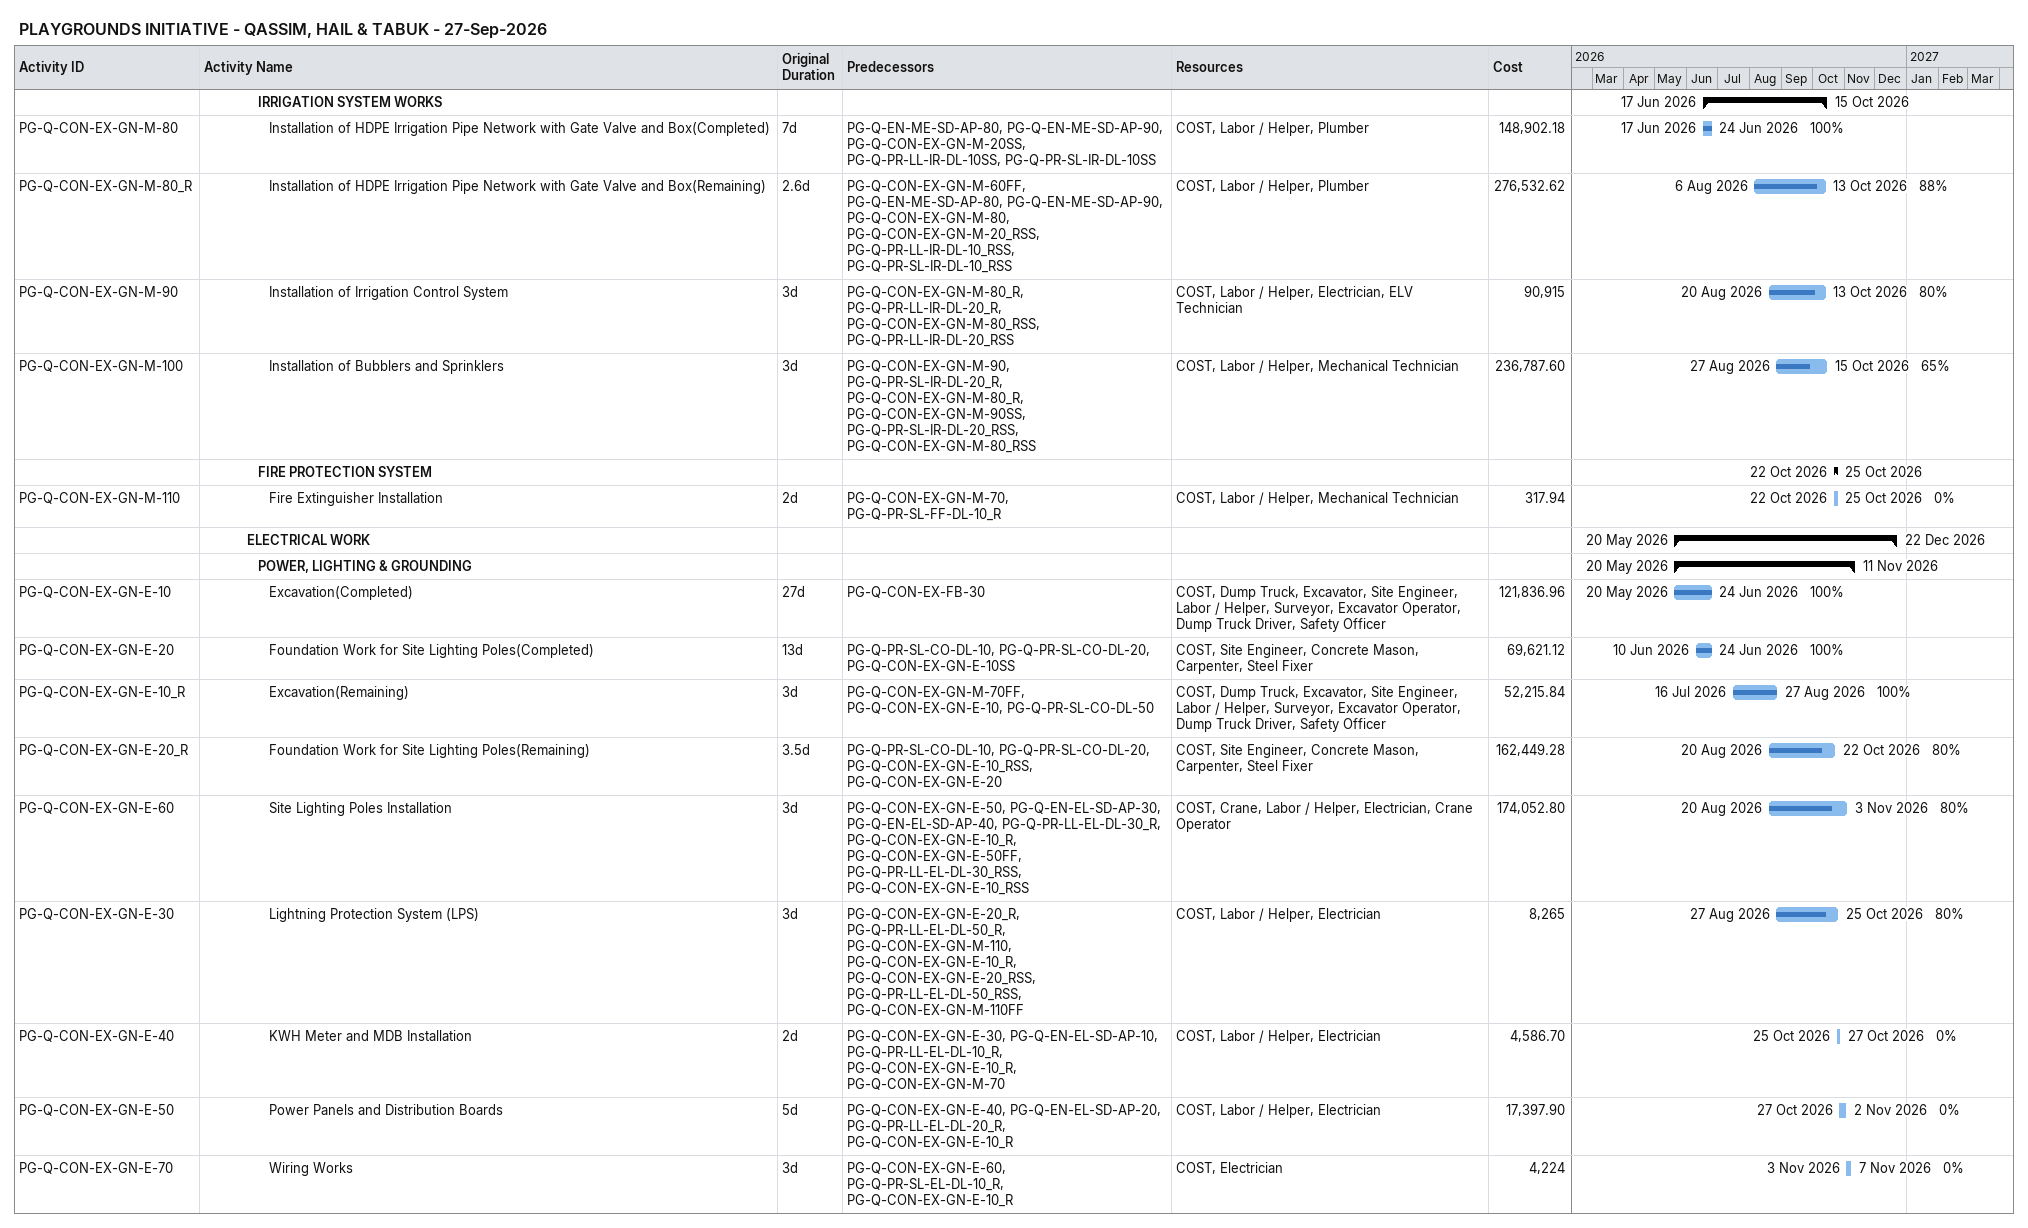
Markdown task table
PLAYGROUNDS INITIATIVE - QASSIM, HAIL & TABUK - 27-Sep-2026

| ID | Level | Task | Original duration | Start | Finish | Predecessors | Resources | % complete | Cost |
|---|---|---|---|---|---|---|---|---|---|
|  | 6 | **IRRIGATION SYSTEM WORKS** |  | 2026-06-17 | 2026-10-15 |  |  |  |  |
| PG-Q-CON-EX-GN-M-80 | 7 | Installation of HDPE Irrigation Pipe Network with Gate Valve and Box(Completed) | 7d | 2026-06-17 | 2026-06-24 | PG-Q-EN-ME-SD-AP-80, PG-Q-EN-ME-SD-AP-90, PG-Q-CON-EX-GN-M-20SS, PG-Q-PR-LL-IR-DL-10SS, PG-Q-PR-SL-IR-DL-10SS | COST, Labor / Helper, Plumber | 100 | 148902.18 |
| PG-Q-CON-EX-GN-M-80_R | 7 | Installation of HDPE Irrigation Pipe Network with Gate Valve and Box(Remaining) | 2.6d | 2026-08-06 | 2026-10-13 | PG-Q-CON-EX-GN-M-60FF, PG-Q-EN-ME-SD-AP-80, PG-Q-EN-ME-SD-AP-90, PG-Q-CON-EX-GN-M-80, PG-Q-CON-EX-GN-M-20_RSS, PG-Q-PR-LL-IR-DL-10_RSS, PG-Q-PR-SL-IR-DL-10_RSS | COST, Labor / Helper, Plumber | 88 | 276532.62 |
| PG-Q-CON-EX-GN-M-90 | 7 | Installation of Irrigation Control System | 3d | 2026-08-20 | 2026-10-13 | PG-Q-CON-EX-GN-M-80_R, PG-Q-PR-LL-IR-DL-20_R, PG-Q-CON-EX-GN-M-80_RSS, PG-Q-PR-LL-IR-DL-20_RSS | COST, Labor / Helper, Electrician, ELV Technician | 80 | 90915 |
| PG-Q-CON-EX-GN-M-100 | 7 | Installation of Bubblers and Sprinklers | 3d | 2026-08-27 | 2026-10-15 | PG-Q-CON-EX-GN-M-90, PG-Q-PR-SL-IR-DL-20_R, PG-Q-CON-EX-GN-M-80_R, PG-Q-CON-EX-GN-M-90SS, PG-Q-PR-SL-IR-DL-20_RSS, PG-Q-CON-EX-GN-M-80_RSS | COST, Labor / Helper, Mechanical Technician | 65 | 236787.60 |
|  | 6 | **FIRE PROTECTION SYSTEM** |  | 2026-10-22 | 2026-10-25 |  |  |  |  |
| PG-Q-CON-EX-GN-M-110 | 7 | Fire Extinguisher Installation | 2d | 2026-10-22 | 2026-10-25 | PG-Q-CON-EX-GN-M-70, PG-Q-PR-SL-FF-DL-10_R | COST, Labor / Helper, Mechanical Technician | 0 | 317.94 |
|  | 5 | **ELECTRICAL WORK** |  | 2026-05-20 | 2026-12-22 |  |  |  |  |
|  | 6 | **POWER, LIGHTING & GROUNDING** |  | 2026-05-20 | 2026-11-11 |  |  |  |  |
| PG-Q-CON-EX-GN-E-10 | 7 | Excavation(Completed) | 27d | 2026-05-20 | 2026-06-24 | PG-Q-CON-EX-FB-30 | COST, Dump Truck, Excavator, Site Engineer, Labor / Helper, Surveyor, Excavator Operator, Dump Truck Driver, Safety Officer | 100 | 121836.96 |
| PG-Q-CON-EX-GN-E-20 | 7 | Foundation Work for Site Lighting Poles(Completed) | 13d | 2026-06-10 | 2026-06-24 | PG-Q-PR-SL-CO-DL-10, PG-Q-PR-SL-CO-DL-20, PG-Q-CON-EX-GN-E-10SS | COST, Site Engineer, Concrete Mason, Carpenter, Steel Fixer | 100 | 69621.12 |
| PG-Q-CON-EX-GN-E-10_R | 7 | Excavation(Remaining) | 3d | 2026-07-16 | 2026-08-27 | PG-Q-CON-EX-GN-M-70FF, PG-Q-CON-EX-GN-E-10, PG-Q-PR-SL-CO-DL-50 | COST, Dump Truck, Excavator, Site Engineer, Labor / Helper, Surveyor, Excavator Operator, Dump Truck Driver, Safety Officer | 100 | 52215.84 |
| PG-Q-CON-EX-GN-E-20_R | 7 | Foundation Work for Site Lighting Poles(Remaining) | 3.5d | 2026-08-20 | 2026-10-22 | PG-Q-PR-SL-CO-DL-10, PG-Q-PR-SL-CO-DL-20, PG-Q-CON-EX-GN-E-10_RSS, PG-Q-CON-EX-GN-E-20 | COST, Site Engineer, Concrete Mason, Carpenter, Steel Fixer | 80 | 162449.28 |
| PG-Q-CON-EX-GN-E-60 | 7 | Site Lighting Poles Installation | 3d | 2026-08-20 | 2026-11-03 | PG-Q-CON-EX-GN-E-50, PG-Q-EN-EL-SD-AP-30, PG-Q-EN-EL-SD-AP-40, PG-Q-PR-LL-EL-DL-30_R, PG-Q-CON-EX-GN-E-10_R, PG-Q-CON-EX-GN-E-50FF, PG-Q-PR-LL-EL-DL-30_RSS, PG-Q-CON-EX-GN-E-10_RSS | COST, Crane, Labor / Helper, Electrician, Crane Operator | 80 | 174052.80 |
| PG-Q-CON-EX-GN-E-30 | 7 | Lightning Protection System (LPS) | 3d | 2026-08-27 | 2026-10-25 | PG-Q-CON-EX-GN-E-20_R, PG-Q-PR-LL-EL-DL-50_R, PG-Q-CON-EX-GN-M-110, PG-Q-CON-EX-GN-E-10_R, PG-Q-CON-EX-GN-E-20_RSS, PG-Q-PR-LL-EL-DL-50_RSS, PG-Q-CON-EX-GN-M-110FF | COST, Labor / Helper, Electrician | 80 | 8265 |
| PG-Q-CON-EX-GN-E-40 | 7 | KWH Meter and MDB Installation | 2d | 2026-10-25 | 2026-10-27 | PG-Q-CON-EX-GN-E-30, PG-Q-EN-EL-SD-AP-10, PG-Q-PR-LL-EL-DL-10_R, PG-Q-CON-EX-GN-E-10_R, PG-Q-CON-EX-GN-M-70 | COST, Labor / Helper, Electrician | 0 | 4586.70 |
| PG-Q-CON-EX-GN-E-50 | 7 | Power Panels and Distribution Boards | 5d | 2026-10-27 | 2026-11-02 | PG-Q-CON-EX-GN-E-40, PG-Q-EN-EL-SD-AP-20, PG-Q-PR-LL-EL-DL-20_R, PG-Q-CON-EX-GN-E-10_R | COST, Labor / Helper, Electrician | 0 | 17397.90 |
| PG-Q-CON-EX-GN-E-70 | 7 | Wiring Works | 3d | 2026-11-03 | 2026-11-07 | PG-Q-CON-EX-GN-E-60, PG-Q-PR-SL-EL-DL-10_R, PG-Q-CON-EX-GN-E-10_R | COST, Electrician | 0 | 4224 |
